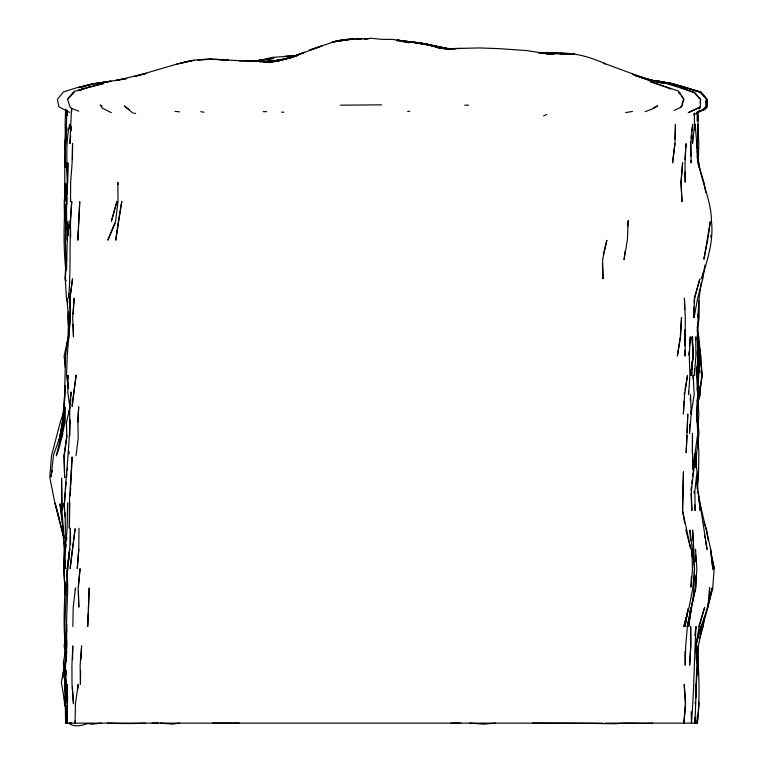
<?xml version="1.0" encoding="UTF-8"?>
<svg xmlns="http://www.w3.org/2000/svg" width="764" height="764" viewBox="0 0 764 764"><rect width="100%" height="100%" fill="white"/><g stroke="black" fill="none" stroke-linecap="round" stroke-linejoin="round"><path stroke-width="1.15" d="M65.761 117.475L65.761 109.519M66.649 268.594L66.649 259.493L65.265 278.764L66.43 298.084L67.738 302.601M67.433 703.816L67.433 684.506L67.098 723.136L67.385 706.089M697.914 128.829L697.914 124.284M66.01 645.847L66.029 640.165M65.246 406.983L65.179 421.862L61.187 438.928L62.944 433.455M695.784 651.511C696.099 629.316 711.389 610.102 709.555 587.497L707.951 607.074L700.273 634.502M688.593 391.34L688.574 394.759L689.911 375.487L689.29 356.091L690.312 336.781L689.539 345.872M689.586 424.268L689.539 433.379L691.2 414.088L690.541 394.759L690.274 400.422M69.113 228.847L69.142 224.291M72.437 159.523L72.551 143.603L72.122 162.885L70.66 182.233L70.489 201.562L70.66 199.289M692.337 452.746L692.48 433.369L692.49 452.689L693.483 472.018L691.344 491.319L691.897 510.629L691.009 493.601M693.559 559.515L693.33 543.576M68.789 314.061L69.027 325.397M78.787 549.306L77.269 568.588L78.778 549.297L78.998 528.249M698.382 165.205L698.038 148.149C696.262 173.409 711.379 196.023 711.465 221.245C713.719 241.032 707.483 260.132 701.629 278.764L702.87 273.044M66.974 194.734C68.454 171.251 64.338 147.519 69.677 124.265L69.495 128.81M697.494 400.422L697.15 416.313M698.391 675.443L697.981 645.857M67.499 702.718L67.585 695.88M80.602 670.821L80.43 684.496L80.134 665.158L81.614 645.866L80.955 659.466M697.799 378.82L697.847 375.411L698.21 394.73L697.331 414.05L699.003 433.408L696.701 452.699L695.928 467.492M695.861 575.378L695.679 588.041L691.897 605.059M697.618 489.055L697.857 471.999L697.179 486.773M64.587 510.323L63.794 503.419C67.9 531.515 62.123 559.716 64.93 587.917C64.434 608.822 62.925 629.651 66.076 650.403M65.322 594.717L65.322 582.216M65.962 661.672L66.096 653.783M696.396 375.411L696.529 367.465M69.801 502.702L69.352 528.086L69.295 502.893L72.102 457.044L70.823 485.312M72.561 659.504L72.8 645.866L71.911 665.167L72.026 684.506L73.468 703.816L72.341 686.779M691.802 556.268L691.917 549.497L692.451 569.361L691.038 587.172L691.344 576.772M66.745 259.464L67.614 224.282M67.604 502.999L67.108 528.191L65.265 549.287L65.121 568.607L65.312 560.633M692.528 339.082L692.576 336.809L693.024 356.1L691.64 375.42L691.735 372.011M693.101 378.868L693.168 375.458L694.18 394.778L691.048 414.04L691.458 409.514M72.828 626.556L73.21 607.275L75.483 587.917L75.426 590.19M684.63 329.962L684.783 345.863M692.7 135.648L692.528 143.613L694.552 124.351L694.275 112.948M66.965 110.646L64.806 162.961L64.739 201.591L67.652 182.243M694.514 368.601L694.352 375.42L695.889 356.119L695.823 336.79L695.651 340.19M675.004 139.058L675.462 124.265L675.004 143.613L672.568 162.913L674.86 143.603M687.218 432.233L687.772 414.05L686.158 452.689L687.056 435.642M691.812 369.747L692.05 361.802M71.539 108.373L69.925 143.603L70.641 135.658M700.645 383.385L700.263 395.064L697.771 401.749M65.599 109.519L65.074 124.312L65.58 140.204M69.925 419.474L69.887 435.48M67.289 576.553L67.566 568.607M697.532 360.646L698.439 336.8L697.465 326.534M695.603 466.365L695.918 458.4M697.904 673.122L697.933 662.885M66.096 679.96L67.356 703.816M88.261 612.909L87.707 626.499L89.216 587.908L88.404 609.51M696.166 684.525L695.603 698.162L696.854 665.138L695.708 645.857L699.165 626.766L704.637 607.332L698.716 626.69M66.84 435.213L64.291 455.879L64.568 473.069M66.105 715.18L65.761 723.136L66.076 717.463M683.895 401.472L683.379 414.04L684.62 394.768L687.514 375.42L684.964 390.108M694.953 129.975L695.202 124.303L698.277 162.961L698.812 143.594L697.895 125.42M693.903 307.252L693.445 317.48L694.696 298.141L699.853 278.927L694.304 298.151L694.104 302.697M696.357 659.542L696.52 656.133M70.498 404.299L70.765 398.693M70.871 396.44L71.071 391.951L69.648 406.859L69.791 423.017L69.801 421.948C69.295 449.175 65.809 476.173 64.434 503.352L65.284 492.732M66.86 197.007L66.84 204.962M78.329 229.964L77.823 240.221L79.752 201.677L78.444 227.691M77.909 421.403L78.682 406.773L77.861 422.043L77.909 421.403L78.215 437.858L76.037 455.783M696.921 422.005L697.885 394.74L697.16 366.328M69.018 453.816L69.142 451.524M65.523 132.248L64.873 143.622L65.303 167.45M70.212 495.75L70.689 487.633M693.941 464.054L693.473 472.047L695.116 452.689L697.771 433.369L696.72 414.031L697.618 394.74L696.682 375.42L697.818 356.091L697.341 336.79L698.306 309.506M694.075 461.771L694.476 454.933M697.924 389.057L698.774 375.43L697.188 351.555M73.153 314.004L74.165 298.132L72.656 317.452L73.487 336.752L73.134 324.232M680.371 335.644L681.526 317.461L680.543 336.8L677.372 356.091L680.294 336.781M697.885 428.824L698.859 414.069L697.943 400.422M66.678 641.311L65.055 665.186L65.914 684.506L65.055 665.186L66.43 645.857L64.787 626.556L67.318 568.597L69.648 549.249L67.939 565.188M77.861 689.061L78.176 684.506L75.435 703.72L75.044 723.136L75.254 720.872M694.476 312.906L694.161 317.452L697.637 298.208L702.804 278.87L704.952 265.079M684.926 159.514L685.566 150.422M685.728 148.149L686.053 143.603L685.041 162.942L685.212 182.214L684.936 172.005M67.194 706.089L65.952 723.136L67.299 706.127M70.575 544.646L70.383 528.163L69.772 549.249L67.184 568.578L67.719 587.879L66.401 626.566L66.85 645.866L65.322 667.449L66.43 645.857L66.449 650.403M69.027 314.042L69.171 323.124M65.561 489.189L66.134 482.113M697.15 489.055L698.563 472.085L698.879 452.699L697.885 437.906M65.37 204.972C63.469 226.841 63.679 249.026 65.828 270.867L65.58 266.311M68.082 340.228L68.368 336.828L64.071 356.158L65.274 365.202M688.765 354.954L689.061 351.545M66.096 672.005L64.988 684.506L66.115 698.124M697.885 402.561L701.915 375.449L700.359 355.967M71.052 131.121L71.463 126.576M78.425 586.781L80.067 568.617L78.167 587.965L78.826 607.141L78.415 591.307M65.284 190.169L64.214 201.495L64.529 220.844M698.678 373.214L699.232 367.465M699.461 365.163L699.91 360.56M697.885 402.704L698.659 394.759L697.866 384.559M66.038 136.804L65.456 145.886M66.382 133.404L66.831 128.868M66.134 254.975L65.064 278.86L66.315 280.799M66.802 624.284L66.85 632.239M699.738 386.804L697.914 398.283M66.85 689.023L65.303 703.806L65.58 723.136L602.72 723.136M65.121 215.19L65.37 212.927M69.171 220.872L67.108 240.163L66.898 222.018M627.636 226.163L628.247 220.471L627.378 239.762L624.054 259.779L624.933 251.566M697.169 401.568L697.885 394.74L697.121 387.931M65.589 549.24L66.086 544.627M66.592 540.014L66.84 537.703M69.161 293.605L68.665 298.141C71.224 265.987 68.894 233.66 71.768 201.553L70.393 220.882L70.67 236.783M64.443 549.23L65.322 541.265M66.506 477.395L66.907 473.842M67.299 470.299L67.566 467.931M691.019 490.192L691.401 486.783M691.792 483.373L692.174 479.973M692.556 476.564L692.938 473.155M693.722 114.753L703.644 109.71L705.544 107.189L706.404 99.635L705.525 102.71M697.857 404.844L702.288 375.458L698.774 336.15L697.876 334.078M696.768 659.542L698.372 645.905L702.947 624.264M697.971 368.754L699.442 356.406L697.226 326.581M65.389 385.533C63.383 409.179 65.551 433.341 56.278 455.898L64.052 422.912L65.446 356.072L68.015 336.819L68.598 317.461L66.793 298.151L67.71 301.522M699.7 106.626L699.413 108.994L700.311 107.075L700.578 99.54L694.524 92.32L666.265 83.467L641.789 78.033L663.181 83.238L635.791 75.846L659.485 82.741L632.668 74.309L643.985 78.081L603.741 63.202L605.422 63.861C589.636 56.746 572.465 51.723 554.989 53.604M700.139 103.083L700.578 99.54L695.078 93.638M66.86 127.722L64.873 143.565L65.332 150.393M65.303 636.775L64.157 645.962L66.076 659.752M65.102 665.138L66.096 657.202M66.516 653.803L66.802 651.539M690.57 141.302L690.847 156.123M690.99 137.892L691.554 133.356M691.831 131.083L692.681 124.274L690.837 143.603L691.153 162.971L691.048 160.688M68.33 311.769L67.624 317.432L68.368 325.407M698.592 374.379L700.865 356.349L698 338.032M694.848 635.629L696.014 626.537C694.189 658.749 694.084 690.971 691.439 723.136L691.2 711.742M704.398 617.522L703.214 626.604L699.547 637.95M697.962 367.723L699.442 356.406L698.678 347.219M701.247 282.355L699.136 298.189L698.344 317.461L697.895 314.052M65.265 385.438C63.851 404.003 63.288 422.75 58.866 440.99M691.391 607.323L688.708 626.566L690.685 610.703L687.18 626.547C696.949 595.29 694.648 562.161 692.585 529.968L693.206 541.313M697.207 331.146L699.146 317.518L698.697 300.424M62.61 677.62L62.954 675.347M63.297 673.084L63.823 669.684M62.619 677.678L62.982 675.443M63.336 673.208L63.88 669.866M687.753 610.245L685.021 626.413L688.125 608.364M65.293 651.539L63.374 662.78L65.312 691.792M68.292 562.934L67.595 570.87M68.684 560.671L69.075 558.408M62.266 422.845L59.688 437.619L53.547 455.029L51.064 476.956L51.503 474.702M68.75 414.05L69.906 407.403L67.834 392.429L68.025 375.334L68.416 378.667M684.181 394.625L684.573 392.362M63.851 668.844L61.349 682.395L66.067 709.766M51.952 472.448L52.401 470.204M69.906 407.403L66.478 422.301L66.745 437.447L63.88 456.041L64.644 477.653L64.606 475.361M685.976 617.455L683.904 626.537L689.099 607.351L692.814 587.946L694.6 568.865L689.949 530.006L690.618 540.234M691.917 603.904L695.679 588.041L696.864 568.521L695.479 549.259L695.536 551.522M706.232 102.748L707.053 99.444L701.18 92.014L671.833 83.543L657.078 80.994L671.48 83.524L700.578 92.234L707.053 99.444L706.948 107.065L704.599 109.357L697.045 112.289M603.293 254.632L606.855 240.316L602.624 259.502L603.025 278.755L602.395 263.675M700.827 626.805L695.909 645.857L697.713 665.186L696.31 684.506L695.039 723.136L694.848 717.463M62.467 421.709L63.068 419.474M697.914 400.632L698.85 397.184M689.634 612.9L691.219 607.199L687.38 626.423L685.709 645.838L685.212 665.205L684.926 651.568M64.682 408.979L60.432 421.642L51.494 455.774L49.784 477.166L54.912 503.247L61.597 528.449M707.98 607.008L712.268 587.764L707.856 606.301L712.678 588.7L714.216 567.919L711.59 557.558M682.08 103.388L683.828 99.196L678.442 90.992L650.126 81.576L666.418 87.297M115.097 223.365L107.839 240.182L115.66 220.863L118.038 201.438L117.818 182.338L118.057 184.64M71.243 723.069L68.999 723.136M674.297 110.322L680.342 107.571L682.281 104.897M698.535 111.468L704.599 109.357L706.719 107.313L707.053 99.444L700.091 92.368L686.645 87.726L671.718 83.715L657.326 81.041M705.544 107.189L703.768 108.851L706.719 107.313L704.551 108.24M680.342 107.571L681.564 106.759L683.828 99.196L681.211 95.796M70.049 723.432L70.727 723.078M78.883 90.687L84.231 88.07L78.253 90.696M653.497 107.762L657.642 105.871L653.908 108.392L645.064 111.716M543.634 115.841L546.804 114.466M313.154 48.877L311.359 49.593L335.749 41.132L352.806 39.251L350.475 39.365M79.752 90.477L87.316 87.659L103.742 83.457L87.316 87.659M322.293 45.582L293.768 56.612L304.578 52.2L290.139 57.644L300.013 54.082L286.729 58.589L277.17 61.101L268.097 62.505L279.156 60.786L277.17 61.101L294.589 56.431L273.35 61.368L263.647 62.094L275.852 61.101L270.609 61.55M319.381 46.871L309.573 50.176L320.116 46.633M211.523 59.181L198.096 59.917L211.523 59.181L228.512 60.146C212.363 58.838 195.909 58.35 180.275 63.297L193.836 60.289L176.303 64.252L135.027 76.371L146.44 73.373L115.612 80.545L126.7 78.539L95.557 83.792L111 81.156L96.837 83.543M266.435 61.512L275.241 61.139L270.762 61.492L286.729 58.589L297.206 55.294L285.144 58.914M286.729 58.589L288.458 58.054M698.239 111.334L704.599 109.357M257.745 60.843L272.414 57.319L297.186 55.772M88.815 87.23L74.309 91.336L67.547 99.215L69.963 106.807L71.147 108.201L78.759 111.2M176.303 64.252L178.298 63.775M281.706 59.859L292.163 57.462L279.185 60.289L280.541 60.127L269.787 61.55L283.53 59.42M347.591 39.308L345.71 39.671L362.356 38.62M266.751 61.492L283.301 59.63M625.649 112.585L632.449 111.42M276.53 60.776L286.576 58.962M277.542 60.767L279.844 60.404M145.017 723.193C132.544 723.699 119.929 723.68 107.438 723.069M109.777 81.337L94.411 83.62L78.568 87.679L93.495 83.935L107.867 81.853L92.692 83.782L77.489 87.507L63.431 91.966L57.415 99.301L58.818 106.75L69.62 112.356M274.123 61.168L279.853 60.308M259.359 60.28L262.186 59.869L251.003 61.454L273.875 58.408L268.25 59.2M179.741 723.078L172.502 724.11L160.574 723.097M263.752 59.831L266.006 59.516M269.787 61.55L271.516 61.311L259.474 61.703L266.349 61.597M495.282 723.097L483.602 724.119L469.507 723.126M407.661 111.534L409.896 111.248M271.946 61.445L275.47 61.005L271.124 61.512M277.819 60.719L280.168 60.432M100.886 723.126L91.623 724.243L88.061 723.432C82.416 725.38 75.493 727.404 69.973 724.081M272.013 61.502L275.393 61.139M399.009 40.177L396.841 40.406L399.009 40.177L408.912 42.727L402.093 40.721L392.324 39.413L381.79 39.346L370.578 38.2L364.485 39.222L368.869 38.553L355.967 39.098L361.286 38.706M280.541 60.127L268.088 61.473L239.151 60.681L259.961 61.502M271.401 61.521L274.878 61.196M354.334 38.754L341.718 40.177L351.278 39.174L343.485 39.718L348.145 39.489M335.386 41.8L332.111 42.087L334.479 41.877M275.517 60.891L268.737 61.464L275.842 60.977M270.905 61.473L275.508 61.091M342.234 40.635L335.749 41.132L342.444 40.645M267.018 61.473L275.346 60.862M348.317 39.709L339.541 40.33L347.515 39.862M554.721 53.681L574.442 54.101L572.16 53.977M266.092 61.502L277.781 60.69M158.54 723.097L152.093 723.126M398.76 40.874L412.273 41.963L401.778 41.485M402.065 41.485L417.889 42.765M448.401 48.695L479.267 47.931L498.319 48.609L526.587 50.558L551.274 54.254L544.188 53.384M270.685 61.512L272.939 61.445M461.657 48.447L447.494 48.609L453.004 48.781L442.26 48.122L444.237 48.485L425.653 44.35L430.142 45.038M540.702 53.098L552.687 52.897L568.779 54.091M285.268 56.068L293.462 55.934L289.852 55.963M540.931 53.088L552.687 52.897L566.697 54.292L552.687 52.897M381.589 104.849L340.543 105.184M232.084 723.126L212.402 723.126M446.033 48.724L438.164 47.807L446.033 48.724L456.519 48.59M538.744 53.069L550.586 52.945M402.647 41.132L404.872 41.113L401.74 40.979M396.535 40.759L402.093 40.721L407.097 42.192M544.044 53.146L545.763 53.146M460.606 723.126L450.75 723.136M409.943 42.335L412.321 42.335M464.741 105.184L468.523 105.184M604.964 723.136L697.513 723.136L697.131 716.317M652.551 723.136C640.022 723.9 627.588 722.457 615.211 723.766C589.407 723.279 563.555 723.212 537.665 723.145M532.498 723.126L537.235 723.136M233.135 723.126L239.457 723.145M402.179 41.342L407.747 41.39L402.036 41.055M252.063 61.254L261.412 61.492M263.217 111.601L266.588 111.687M410.354 41.934L413.763 42.049L402.886 41.151M447.332 48.59L455.277 48.886M281.505 112.146L283.874 112.232M572.57 53.766L559.64 53.251L569.887 53.843M409.762 42.154L416.59 42.497L410.106 41.915M241.052 60.776L215.945 59.42M414.69 42.631L420.534 43.156L415.807 42.631M415.081 42.813L421.871 43.261L449.977 49.087L425.577 44.026M415.387 43.013L417.641 43.176M437.887 47.339L441.296 47.798L421.021 43.433L450.693 49.354L424.402 43.682L415.177 42.612L423.113 43.567L446.195 48.552M420.868 43.644L426.809 44.131L415.664 42.755L424.402 43.682M425.577 44.302L444.256 48.524M544.149 53.404L554.005 54.359L539.413 52.783L541.829 53.098M428.938 44.904L431.259 45.124L424.698 44.293M409.896 41.953L419.226 42.899L410.172 41.963M428.709 45.191L433.274 45.668L444.553 48.571M412.846 42.345L410.564 42.077L421.871 43.261L409.829 41.953M175.071 111.401L179.55 111.869M431.574 45.754L444.963 48.657M409.915 41.972L413.448 42.364M432.214 46.021L444.763 48.533L442.452 48.056M410.564 42.077L412.875 42.345M415.148 42.784L418.653 43.176M435.069 46.556L438.479 46.967L432.586 46.041M420.076 43.51L423.457 43.92M425.72 44.197L429.101 44.608L420.964 43.548L423.275 43.882M415.635 42.755L424.469 43.882M435.299 46.785L444.447 48.428M428.69 45.057L433.274 45.668L428.633 44.99L431.058 45.41M425.605 44.197L427.926 44.513M647.519 79.666L671.48 83.524L685.356 87.573L678.508 85.663M428.48 45.21L435.117 46.136L429.54 45.324M647.452 79.695L669.627 83.715L647.261 79.466M450.292 49.202L442.442 48.017L450.034 49.316M431.851 45.955L438.479 46.967M658.902 81.844L661.204 82.187M663.515 82.541L670.42 83.601L685.776 87.812L671.021 83.715L656.677 80.908L670.439 83.524M431.908 45.773L434.162 46.126M432.443 45.974L443.913 48.514M435.413 46.661L439.959 47.378L434.582 46.518M435.384 46.537L444.237 48.514M659.475 81.633L671.47 83.572M658.816 81.844L661.032 82.206M663.247 82.56L665.463 82.913M667.688 83.276L669.904 83.629M435.47 46.833L441.296 47.798L440.608 47.645M450.645 49.364L442.442 48.017L443.588 48.208M658.396 81.471L661.729 82.044M663.945 82.426L670.611 83.572M438.02 47.454L440.255 47.836M200.722 111.668L203.988 112.251M647.948 79.685L666.265 83.467M441.707 47.893L443.894 48.399M133.576 113.053L135.648 113.54M439.185 47.263L444.858 48.609M437.514 46.824L445.03 48.552M432.233 45.582L443.55 48.457M435.26 46.403L444.056 48.648M671.718 83.763L676.245 85.033M681.01 87.631L694.295 92.788M671.489 83.925L675.758 85.215M667.478 87.755L670.668 89.111M111.343 112.652L102.548 108.316L100.189 104.993L102.08 106.253M680.218 93.198L678.604 92.387L679.903 94.087M129.049 109.577L124.312 105.976L132.535 112.814M703.902 522.223L706.614 529.758L708.161 540.215M59.2 518.135L55.123 503.199L63.794 538.334M698.774 498.09L710.673 549.115L712.888 569.361L710.482 549.326L714.139 568.464L712.43 561.559M66.201 709.851L64.462 703.291L64.205 697.522M685.785 529.624L690.79 549.049L682.548 510.696L683.436 471.999L682.548 510.696L684.639 522.939M61.884 529.605L63.899 537.713M66.143 708.39L64.883 701.543M66.143 707.55L65.15 702.966L64.539 682.386M705.726 192.471L703.864 182.033L698.01 162.875L697.914 160.602M704.742 535.86L705.124 538.133M705.516 540.396L707.053 549.488L698.095 491.309L698.477 494.719M698.754 345.844L699.108 348.097M699.471 350.342L699.824 352.596M698.649 701.505L699.012 703.768L697.322 723.136L697.102 720.872M61.588 514.325L59.964 503.82L62.934 528.965L64.186 549.316L63.66 568.617L65.332 590.18M61.951 516.655L62.304 518.995M68.445 388.58L66.506 375.296L67.213 356.11L70.278 317.461L70.04 298.151L72.513 278.831L69.935 298.122L70.278 317.461L68.617 339.063M65.723 669.694L66.029 671.967M696.376 476.555L700.273 510.648L698.735 496.992M700.932 370.769L701.228 373.042M699.05 167.44L697.914 154.977M697.102 656.085L697.522 659.485M63.775 535.736L62.877 528.487L63.775 537.722M694.829 453.845L697.035 471.971L694.82 491.328L695.144 510.648L694.829 504.956M66.096 262.931L65.332 240.192L65.628 220.882L64.711 201.562L67.585 182.243L67.862 162.923C67.929 187.18 64.587 211.485 68.111 235.646L66.984 222.009M64.854 512.625L65.379 517.228M64.892 183.36L65.274 186.769M64.224 542.344L64.568 545.802M697.914 338.041L698.201 341.479M68.244 382.401L68.416 384.769M697.217 649.295C699.089 673.858 700.101 698.602 697.322 723.136L697.16 719.726M696.539 141.321L696.749 148.14M694.887 456.118L695.144 460.663M66.965 112.919L67.089 115.183M694.084 491.29L694.209 493.573M66.726 162.923L67.595 181.106M64.816 183.36L65.341 194.734M697.188 143.603L697.818 158.339M697.408 111.783L697.78 120.874L697.627 111.783M66.745 110.665L66.926 115.221M692.556 458.41L692.986 469.755M65.045 359.481L65.332 367.369M62.256 510.085L61.559 478.102L61.578 503.829L62.934 528.965L62.467 515.986M684.926 350.399L685.107 356.081L685.289 317.423L684.42 298.141L684.697 309.516M697.809 120.874L697.532 111.783L698.153 124.274L697.121 148.159M695.622 554.912L695.794 561.683M65.236 587.908L65.312 591.317M697.15 150.432L697.236 158.406M67.156 110.665L67.194 115.221M65.618 109.223L65.704 118.496M710.902 235.073L710.921 237.375M697.15 112.929L697.179 120.884M71.654 108.383L71.654 111.792M690.685 626.547L690.685 645.857L689.653 665.186L690.828 645.876L690.685 626.547M696.176 452.727L695.87 467.492L696.176 452.727M695.46 701.562L695.364 703.835L695.479 701.562M685.442 703.825L683.904 723.136L685.585 703.768L684.21 684.496L685.442 703.825M682.615 162.961L681.058 182.281L681.975 201.648L681.01 182.204L682.615 162.961M73.879 391.665L72.131 406.505L76.133 375.143L73.879 391.665M72.456 549.201L70.126 568.636L75.12 528.698L72.456 549.201M693.024 356.1L690.561 375.411L693.187 356.129L692.06 336.781L693.024 356.1M118.449 220.901L115.756 240.221L121.81 201.371L118.449 220.901M710.329 221.675L707.579 240.908L703.911 259.168L710.329 221.675M116.93 201.515L111.429 221.035L116.93 201.515M73.268 92.893L67.547 99.215L74.098 92.425L73.268 92.893M700.311 107.075L688.354 112.604L700.311 107.075M275.241 61.139L267.41 61.502L275.241 61.139M422.291 43.892L420.047 43.577L422.291 43.92M436.855 46.556L432.271 45.878L436.855 46.556M66.096 674.259L65.551 669.722L66.124 674.259"/></g></svg>
